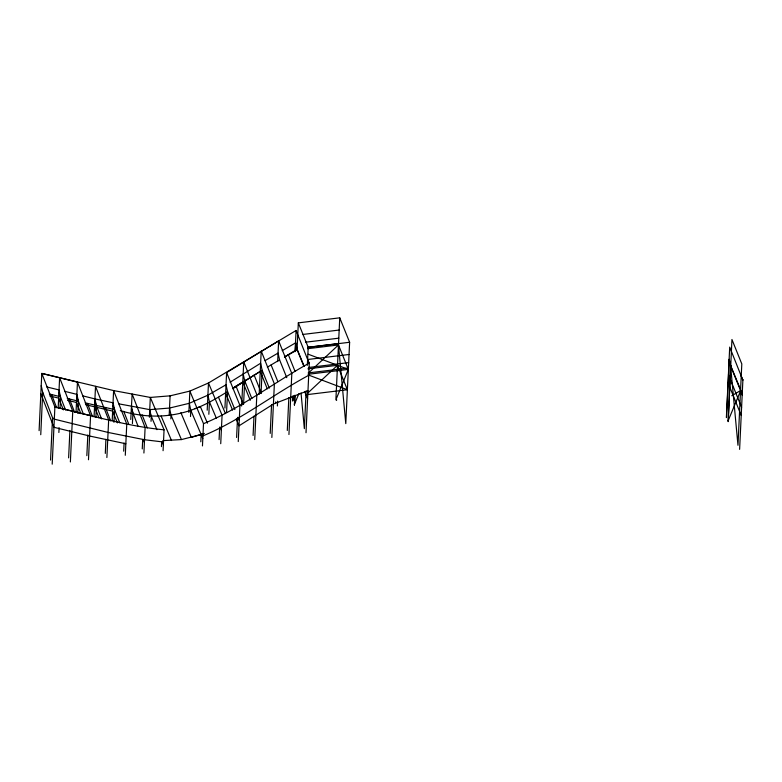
<?xml version="1.0" encoding="UTF-8"?>
<svg xmlns="http://www.w3.org/2000/svg" width="782" height="782" viewBox="0 0 782 782"><rect width="100%" height="100%" fill="white"/><g stroke="black" fill="none" stroke-linecap="round" stroke-linejoin="round"><path stroke-width="1.17" d="M40.752 434.724L42.707 392.349L41.221 385.624M39.1 430.638L41.798 373.415L113.615 390.58L150.32 397.432L170.105 395.839L189.87 391.098L208.481 382.985L296.085 330.483L309.261 363.581L307.619 359.515L349.046 354.481M50.556 460.07L52.55 417.764L42.707 392.349M52.199 464.166L54.896 406.943L41.798 373.415L77.457 382.163L90.565 415.692L88.483 459.757M58.2 407.823L59.618 377.726L72.755 411.244L70.37 461.957M58.875 432.495L59.1 427.646M60.019 408.253L60.556 396.767L49.334 393.991M68.611 457.871L69.911 430.432M76.049 411.987L77.457 382.163M77.829 413.326L78.405 401.195L76.89 394.363L64.623 391.313M86.841 455.662L87.819 435.007M94.075 416.923L95.521 386.386L108.659 419.895L106.88 457.519M95.883 417.451L96.44 405.663L94.925 398.918L82.521 395.79M105.902 439.337L105.306 453.413M112.197 420.589L113.615 390.58L126.762 424.098L125.286 455.29M113.957 422.3L114.563 409.582L113.038 402.789L94.925 398.918M123.703 451.185L124.084 443.052M132.412 423.57L132.911 413.033L131.552 406.19L118.825 403.854M142.256 448.927L142.705 439.533M143.908 453.022L145.11 427.539L132.129 393.991L130.77 419.494M149.382 417.236L150.32 397.432L164.064 429.817L163.076 450.696M151.034 421.312L151.258 416.493L149.743 409.641L131.552 406.19M161.434 446.62L161.659 441.84M169.215 414.822L170.105 395.839M170.857 418.908L171.033 415.222L169.538 408.048L149.743 409.641M188.863 412.437L189.87 391.098L203.506 423.678L202.46 445.916M190.505 416.523L190.798 410.335L189.293 403.307L207.904 395.184L226.037 384.773L227.552 391.577L234.864 409.524M200.818 441.82L201.16 434.538L190.798 410.335C167.211 418.165 144.308 417.735 120.291 410.658M207.201 410.208L208.481 382.985L222.078 415.222L220.729 443.697M208.843 414.294L209.429 401.909L207.904 395.184M219.087 439.601L219.674 427.207M224.933 408.057L226.614 372.574L278.636 340.874L291.823 373.513L288.939 434.528M226.585 412.134L227.552 391.577C217.132 398.077 206.36 404.45 194.865 408.742M236.604 437.47L237.552 417.441M238.256 441.566L239.957 405.496L226.614 372.574M241.658 406.024L243.749 361.822M243.583 404.235L244.688 380.736L243.173 374.031M253.085 435.466L253.994 416.171M254.727 439.562L256.838 394.744L243.74 361.91M259.165 394.372L261.208 351.05L274.374 383.913L271.853 437.47M261.041 393.551L262.136 370.297L260.631 363.249L230.064 382.242M270.201 433.394L271.559 404.734M275.714 402.828L275.763 401.88M277.659 361.616L278.636 340.874M277.405 405.956L277.639 401.107M287.297 430.452L288.841 397.696M292.761 400.99L292.996 396.132M295.107 351.626L296.085 330.483M292.918 400.746L293.142 395.927M295.244 351.323L295.645 342.819L282.204 350.659M294.403 405.008L294.863 395.34M307.697 348.694L338.469 344.95L345.781 423.629L349.622 342.272L339.75 317.834L298.323 322.868L297.043 349.984L284.716 356.954M295.029 395.36L294.433 405.047M306.114 390.941L304.354 428.663L301.031 392.896M307.346 365.321L308.196 347.306L298.323 322.868M306.006 432.729L309.281 363.102C273.661 382.672 241.267 408.116 203.506 423.678M339.75 317.834L335.879 399.856L348.342 369.397L338.469 344.95L308.665 372.789M336.592 400.374L336.622 399.71M726.38 417.608L729.704 347.11L742.88 380.208L741.228 376.132M726.527 417.363L729.264 359.446L730.642 366.035L742.196 394.578M730.642 366.035L728.189 421.654L731.942 339.496L741.805 363.933L737.973 445.29L730.662 366.611M739.616 449.357L742.9 379.72M294.491 404.216L298.929 393.581M728.101 420.843L740.525 391.059L742.177 395.125M307.707 393.121L337.511 365.292L347.384 389.729L305.958 394.763M269.331 388.116L262.136 370.297L232.987 388.136L245.763 380.101M232.762 388.722L260.25 371.391L267.288 388.82M267.346 367.178L279.585 359.857L278.06 353.073L265.108 360.629M284.423 356.954L297.023 349.417L295.645 342.819M731.805 395.76L740.534 390.541L742.323 391.929M308.714 375.301C272.918 394.587 240.66 420.247 202.929 435.877L201.16 434.538L181.434 439.582L162.803 440.628M190.798 410.335L200.348 406.601L207.445 423.199M307.981 390.697L273.426 404.03L238.999 425.838L236.232 419.093M169.538 408.048L189.293 403.307M302.487 334.5L339.173 330.043M305.654 342.203L338.792 338.176M307.766 347.335L338.538 343.601M308.196 347.306L349.622 342.272M308.421 367.501L348.664 362.613M307.913 368.85L337.511 365.292M308.167 372.926L348.401 368.039M308.098 374.285L348.342 369.397L308.196 354.207M169.235 415.379L171.551 415.095M164.064 429.817C126.938 426.288 91.113 415.262 54.896 406.943L90.565 415.692M163.487 442.016L144.533 439.738L108.063 432.436L54.32 419.152L52.55 417.764M125.834 443.765L89.607 436.024L53.938 427.285L40.84 393.757M119.734 422.798L114.563 409.582L85.17 402.867M85.541 404.656L112.647 411.117L117.398 422.886M46.793 386.963L59.051 389.925L60.37 396.718L65.551 409.954M49.745 395.936L58.66 398.126L63.41 409.885M67.584 400.316L76.499 402.495L80.869 413.678M67.252 398.429L78.405 401.195L83.527 414.401M308.352 374.959L347.384 389.729M156.957 429.66L149.606 412.407M171.033 415.222L181.434 439.582M209.429 401.909L216.448 418.39M218.491 397.227L225.431 413.551M161.121 416.044L171.512 440.54M180.906 412.7L191.355 437.421L204.19 433.404L201.16 434.538L202.802 438.614M729.147 361.919L740.593 389.671M295.528 345.302L304.188 366.308M225.636 393.219L232.547 410.091M242.938 382.3L250.26 400.306M76.753 397.129L78.405 401.195M728.443 374.734L741.6 407.324M728.062 382.877L741.219 415.457M297.023 349.417L303.768 366.113M304.716 391.704L307.6 398.84M288.304 354.637L295.049 371.342M279.585 359.857L286.769 377.677M271.1 364.93L277.845 381.636M254.121 375.047L261.315 392.867M236.037 386.22L243.231 404.04M238.021 417.275L239.253 420.335M220.143 427.099L221.374 430.159M162.109 441.635L163.321 444.616M143.165 439.376L144.406 442.436M112.911 405.496L114.563 409.582M94.798 401.596L101.582 418.908M58.728 392.652L60.37 396.718M244.688 380.736L251.833 398.488M94.573 406.806L98.952 417.832M142.08 414.763L147.299 427.969M138.052 426.249L131.415 408.947M123.732 411.303L128.893 424.518M105.502 407.618L110.653 420.853M51.544 394.539L56.695 407.784M87.428 403.424L92.55 416.65M69.481 398.976L74.583 412.182M729.127 359.309L730.808 366.064M295.508 342.682L297.189 349.437"/></g></svg>
